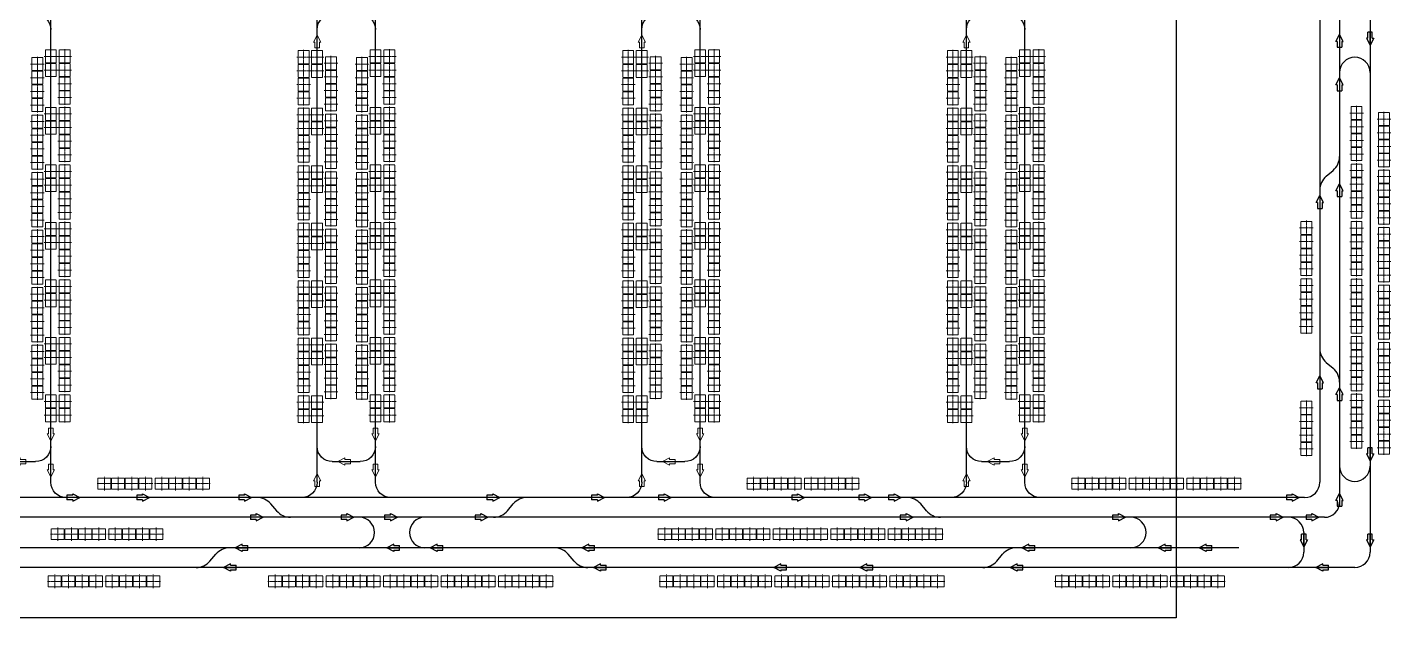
# Model space of a CAD drawing. Header units: millimetres. Extents: x -128 to 670218, y 27186 to 149492.
# Drawn here: x 625395 to 670218, y 27186 to 46592 of the extents above; entities that cross this region are included whole.
import ezdxf

# ---------------------------------------------------------------- set-up
doc = ezdxf.new("R2010")
doc.units = ezdxf.units.MM
doc.linetypes.add('AM_ISO08W050', pattern=[18, 12, -1.5, 3, -1.5])
doc.linetypes.add('XAT-M16_6F_EQ Layout_20211120$0$ACAD_ISO08W100', pattern=[36, 24, -3, 6, -3])
for name, color, linetype, lineweight in [('_CLINE', 4, 'XAT-M16_6F_EQ Layout_20211120$0$ACAD_ISO08W100', 9), ('DIRECT', 40, 'Continuous', 9), ('LINE_EQ', 4, 'AM_ISO08W050', 20), ('LINE_STB', 151, 'Continuous', 30)]:
    doc.layers.add(name, color=color, linetype=linetype, lineweight=lineweight)
doc.layers.add('Rail_H4822(Lower)', color=7, linetype='Continuous')

# ---------------------------------------------------------------- blocks, each defined once
blk = doc.blocks.new('*U3')
at = {"color": 0, "linetype": 'ByBlock'}
for p, q in [((-120, -230), (0, 0)), ((0, 0), (0, -420)), ((120, -230), (0, 0)), ((-75, -230), (-120, -230)), ((-75, -230), (-75, -420)), ((75, -420), (-75, -420)), ((75, -230), (75, -420)), ((75, -230), (120, -230))]:
    blk.add_line(p, q, dxfattribs=at)
blk = doc.blocks.new('A$C31676947')
at = {"layer": 'Rail_H4822(Lower)'}
for p, q in [((500, 47250), (500, 500)), ((2420, 47250), (2420, 500)), ((1000, 46570), (1920, 46570)), ((1000, 31870), (1920, 31870)), ((1000, 31220), (1920, 31220)), ((1000, 16520), (1920, 16520)), ((1000, 15870), (1920, 15870)), ((1000, 1180), (1920, 1180))]:
    blk.add_line(p, q, dxfattribs=at)
for centre, start, end in [((0, 47250), 0, 90), ((2920, 47250), 90, 180), ((1000, 46070), 90, 180), ((1920, 46070), 0, 90), ((1000, 32370), 180, 270), ((1920, 32370), 270, 0), ((1000, 30720), 90, 180), ((1920, 30720), 0, 90), ((0, 23700), 270, 0), ((2920, 23700), 180, 270), ((0, 21700), 0, 90), ((2920, 21700), 90, 180), ((1000, 17020), 180, 270), ((1920, 17020), 270, 0), ((1000, 15370), 90, 180), ((1920, 15370), 0, 90), ((1000, 1680), 180, 270), ((1920, 1680), 270, 0), ((0, 500), 270, 0), ((2920, 500), 180, 270)]:
    blk.add_arc(centre, 500, start, end, dxfattribs=at)
at = {"layer": 'DIRECT'}
for p, rotation in [((500, 46970), 180), ((1180, 46570), 89.99999999999999), ((500, 32550), 180), ((500, 23880), 180), ((500, 17200), 180), ((500, 1860), 180), ((500, 680), 180), ((1740, 1180), 270)]:
    blk.add_blockref('*U3', p, dxfattribs=dict(at, rotation=rotation))
for p in [(2420, 47070), (2420, 45890), (2420, 30540), (2420, 21520), (2420, 15190), (2420, 780)]:
    blk.add_blockref('*U3', p, dxfattribs=at)
at = {"layer": 'DIRECT', "lineweight": -2}
for p, rotation in [((1750, 31870), 270), ((1170, 31220), 89.99999999999999), ((1750, 16520), 270), ((1170, 15870), 89.99999999999999)]:
    blk.add_blockref('*U3', p, dxfattribs=dict(at, rotation=rotation))
blk = doc.blocks.new('*U525')
at = {"color": 0, "linetype": 'ByBlock'}
for p, q in [((-120, -230), (0, 0)), ((0, 0), (0, -420)), ((120, -230), (0, 0)), ((-75, -230), (-120, -230)), ((-75, -230), (-75, -420)), ((75, -420), (-75, -420)), ((75, -230), (75, -420)), ((75, -230), (120, -230))]:
    blk.add_line(p, q, dxfattribs=at)
blk = doc.blocks.new('*U526')
at = {"color": 0, "linetype": 'ByBlock'}
for p, q in [((-120, -230), (0, 0)), ((0, 0), (0, -420)), ((120, -230), (0, 0)), ((-75, -230), (-120, -230)), ((-75, -230), (-75, -420)), ((75, -420), (-75, -420)), ((75, -230), (75, -420)), ((75, -230), (120, -230))]:
    blk.add_line(p, q, dxfattribs=at)
blk = doc.blocks.new('*U479')
at = {"color": 0, "linetype": 'ByBlock'}
for p, q in [((-120, -230), (0, 0)), ((0, 0), (0, -420)), ((120, -230), (0, 0)), ((-75, -230), (-120, -230)), ((-75, -230), (-75, -420)), ((75, -420), (-75, -420)), ((75, -230), (75, -420)), ((75, -230), (120, -230))]:
    blk.add_line(p, q, dxfattribs=at)
blk = doc.blocks.new('*U480')
at = {"color": 0, "linetype": 'ByBlock'}
for p, q in [((-120, -230), (0, 0)), ((0, 0), (0, -420)), ((120, -230), (0, 0)), ((-75, -230), (-120, -230)), ((-75, -230), (-75, -420)), ((75, -420), (-75, -420)), ((75, -230), (75, -420)), ((75, -230), (120, -230))]:
    blk.add_line(p, q, dxfattribs=at)
blk = doc.blocks.new('*U510')
at = {"color": 0, "linetype": 'ByBlock'}
for p, q in [((-120, -230), (0, 0)), ((0, 0), (0, -420)), ((120, -230), (0, 0)), ((-75, -230), (-120, -230)), ((-75, -230), (-75, -420)), ((75, -420), (-75, -420)), ((75, -230), (75, -420)), ((75, -230), (120, -230))]:
    blk.add_line(p, q, dxfattribs=at)
blk = doc.blocks.new('*U511')
at = {"color": 0, "linetype": 'ByBlock'}
for p, q in [((-120, -230), (0, 0)), ((0, 0), (0, -420)), ((120, -230), (0, 0)), ((-75, -230), (-120, -230)), ((-75, -230), (-75, -420)), ((75, -420), (-75, -420)), ((75, -230), (75, -420)), ((75, -230), (120, -230))]:
    blk.add_line(p, q, dxfattribs=at)
blk = doc.blocks.new('*U514')
at = {"color": 0, "linetype": 'ByBlock'}
for p, q in [((-120, -230), (0, 0)), ((0, 0), (0, -420)), ((120, -230), (0, 0)), ((-75, -230), (-120, -230)), ((-75, -230), (-75, -420)), ((75, -420), (-75, -420)), ((75, -230), (75, -420)), ((75, -230), (120, -230))]:
    blk.add_line(p, q, dxfattribs=at)
blk = doc.blocks.new('*U515')
at = {"color": 0, "linetype": 'ByBlock'}
for p, q in [((-120, -230), (0, 0)), ((0, 0), (0, -420)), ((120, -230), (0, 0)), ((-75, -230), (-120, -230)), ((-75, -230), (-75, -420)), ((75, -420), (-75, -420)), ((75, -230), (75, -420)), ((75, -230), (120, -230))]:
    blk.add_line(p, q, dxfattribs=at)
blk = doc.blocks.new('*U460')
at = {"color": 0, "linetype": 'ByBlock'}
for p, q in [((-120, -230), (0, 0)), ((0, 0), (0, -420)), ((120, -230), (0, 0)), ((-75, -230), (-120, -230)), ((-75, -230), (-75, -420)), ((75, -420), (-75, -420)), ((75, -230), (75, -420)), ((75, -230), (120, -230))]:
    blk.add_line(p, q, dxfattribs=at)
blk = doc.blocks.new('*U461')
at = {"color": 0, "linetype": 'ByBlock'}
for p, q in [((-120, -230), (0, 0)), ((0, 0), (0, -420)), ((120, -230), (0, 0)), ((-75, -230), (-120, -230)), ((-75, -230), (-75, -420)), ((75, -420), (-75, -420)), ((75, -230), (75, -420)), ((75, -230), (120, -230))]:
    blk.add_line(p, q, dxfattribs=at)
blk = doc.blocks.new('*U462')
at = {"color": 0, "linetype": 'ByBlock'}
for p, q in [((-120, -230), (0, 0)), ((0, 0), (0, -420)), ((120, -230), (0, 0)), ((-75, -230), (-120, -230)), ((-75, -230), (-75, -420)), ((75, -420), (-75, -420)), ((75, -230), (75, -420)), ((75, -230), (120, -230))]:
    blk.add_line(p, q, dxfattribs=at)
blk = doc.blocks.new('*U453')
at = {"color": 0, "linetype": 'ByBlock'}
for p, q in [((-120, -230), (0, 0)), ((0, 0), (0, -420)), ((120, -230), (0, 0)), ((-75, -230), (-120, -230)), ((-75, -230), (-75, -420)), ((75, -420), (-75, -420)), ((75, -230), (75, -420)), ((75, -230), (120, -230))]:
    blk.add_line(p, q, dxfattribs=at)
blk = doc.blocks.new('*U423')
at = {"color": 0, "linetype": 'ByBlock'}
for p, q in [((-120, -230), (0, 0)), ((0, 0), (0, -420)), ((120, -230), (0, 0)), ((-75, -230), (-120, -230)), ((-75, -230), (-75, -420)), ((75, -420), (-75, -420)), ((75, -230), (75, -420)), ((75, -230), (120, -230))]:
    blk.add_line(p, q, dxfattribs=at)
blk = doc.blocks.new('*U787')
at = {"color": 0, "linetype": 'ByBlock'}
for p, q in [((-120, -230), (0, 0)), ((0, 0), (0, -420)), ((120, -230), (0, 0)), ((-75, -230), (-120, -230)), ((-75, -230), (-75, -420)), ((75, -420), (-75, -420)), ((75, -230), (75, -420)), ((75, -230), (120, -230))]:
    blk.add_line(p, q, dxfattribs=at)
blk = doc.blocks.new('*U789')
at = {"color": 0, "linetype": 'ByBlock'}
for p, q in [((-120, -230), (0, 0)), ((0, 0), (0, -420)), ((120, -230), (0, 0)), ((-75, -230), (-120, -230)), ((-75, -230), (-75, -420)), ((75, -420), (-75, -420)), ((75, -230), (75, -420)), ((75, -230), (120, -230))]:
    blk.add_line(p, q, dxfattribs=at)
blk = doc.blocks.new('*U777')
at = {"color": 0, "linetype": 'ByBlock'}
for p, q in [((-120, -230), (0, 0)), ((0, 0), (0, -420)), ((120, -230), (0, 0)), ((-75, -230), (-120, -230)), ((-75, -230), (-75, -420)), ((75, -420), (-75, -420)), ((75, -230), (75, -420)), ((75, -230), (120, -230))]:
    blk.add_line(p, q, dxfattribs=at)
blk = doc.blocks.new('*U778')
at = {"color": 0, "linetype": 'ByBlock'}
for p, q in [((-120, -230), (0, 0)), ((0, 0), (0, -420)), ((120, -230), (0, 0)), ((-75, -230), (-120, -230)), ((-75, -230), (-75, -420)), ((75, -420), (-75, -420)), ((75, -230), (75, -420)), ((75, -230), (120, -230))]:
    blk.add_line(p, q, dxfattribs=at)
blk = doc.blocks.new('*U779')
at = {"color": 0, "linetype": 'ByBlock'}
for p, q in [((-120, -230), (0, 0)), ((0, 0), (0, -420)), ((120, -230), (0, 0)), ((-75, -230), (-120, -230)), ((-75, -230), (-75, -420)), ((75, -420), (-75, -420)), ((75, -230), (75, -420)), ((75, -230), (120, -230))]:
    blk.add_line(p, q, dxfattribs=at)
blk = doc.blocks.new('*U780')
at = {"color": 0, "linetype": 'ByBlock'}
for p, q in [((-120, -230), (0, 0)), ((0, 0), (0, -420)), ((120, -230), (0, 0)), ((-75, -230), (-120, -230)), ((-75, -230), (-75, -420)), ((75, -420), (-75, -420)), ((75, -230), (75, -420)), ((75, -230), (120, -230))]:
    blk.add_line(p, q, dxfattribs=at)
blk = doc.blocks.new('*U781')
at = {"color": 0, "linetype": 'ByBlock'}
for p, q in [((-120, -230), (0, 0)), ((0, 0), (0, -420)), ((120, -230), (0, 0)), ((-75, -230), (-120, -230)), ((-75, -230), (-75, -420)), ((75, -420), (-75, -420)), ((75, -230), (75, -420)), ((75, -230), (120, -230))]:
    blk.add_line(p, q, dxfattribs=at)
blk = doc.blocks.new('*U747')
at = {"color": 0, "linetype": 'ByBlock'}
for p, q in [((-120, -230), (0, 0)), ((0, 0), (0, -420)), ((120, -230), (0, 0)), ((-75, -230), (-120, -230)), ((-75, -230), (-75, -420)), ((75, -420), (-75, -420)), ((75, -230), (75, -420)), ((75, -230), (120, -230))]:
    blk.add_line(p, q, dxfattribs=at)
blk = doc.blocks.new('*U753')
at = {"color": 0, "linetype": 'ByBlock'}
for p, q in [((-120, -230), (0, 0)), ((0, 0), (0, -420)), ((120, -230), (0, 0)), ((-75, -230), (-120, -230)), ((-75, -230), (-75, -420)), ((75, -420), (-75, -420)), ((75, -230), (75, -420)), ((75, -230), (120, -230))]:
    blk.add_line(p, q, dxfattribs=at)
blk = doc.blocks.new('*U754')
at = {"color": 0, "linetype": 'ByBlock'}
for p, q in [((-120, -230), (0, 0)), ((0, 0), (0, -420)), ((120, -230), (0, 0)), ((-75, -230), (-120, -230)), ((-75, -230), (-75, -420)), ((75, -420), (-75, -420)), ((75, -230), (75, -420)), ((75, -230), (120, -230))]:
    blk.add_line(p, q, dxfattribs=at)
blk = doc.blocks.new('*U755')
at = {"color": 0, "linetype": 'ByBlock'}
for p, q in [((-120, -230), (0, 0)), ((0, 0), (0, -420)), ((120, -230), (0, 0)), ((-75, -230), (-120, -230)), ((-75, -230), (-75, -420)), ((75, -420), (-75, -420)), ((75, -230), (75, -420)), ((75, -230), (120, -230))]:
    blk.add_line(p, q, dxfattribs=at)
blk = doc.blocks.new('*U650')
at = {"color": 0, "linetype": 'ByBlock'}
for p, q in [((-120, -230), (0, 0)), ((0, 0), (0, -420)), ((120, -230), (0, 0)), ((-75, -230), (-120, -230)), ((-75, -230), (-75, -420)), ((75, -420), (-75, -420)), ((75, -230), (75, -420)), ((75, -230), (120, -230))]:
    blk.add_line(p, q, dxfattribs=at)
blk = doc.blocks.new('*U296')
at = {"color": 0, "linetype": 'ByBlock'}
for p, q in [((-120, -230), (0, 0)), ((0, 0), (0, -420)), ((120, -230), (0, 0)), ((-75, -230), (-120, -230)), ((-75, -230), (-75, -420)), ((75, -420), (-75, -420)), ((75, -230), (75, -420)), ((75, -230), (120, -230))]:
    blk.add_line(p, q, dxfattribs=at)
blk = doc.blocks.new('*U297')
at = {"color": 0, "linetype": 'ByBlock'}
for p, q in [((-120, -230), (0, 0)), ((0, 0), (0, -420)), ((120, -230), (0, 0)), ((-75, -230), (-120, -230)), ((-75, -230), (-75, -420)), ((75, -420), (-75, -420)), ((75, -230), (75, -420)), ((75, -230), (120, -230))]:
    blk.add_line(p, q, dxfattribs=at)
blk = doc.blocks.new('*U298')
at = {"color": 0, "linetype": 'ByBlock'}
for p, q in [((-120, -230), (0, 0)), ((0, 0), (0, -420)), ((120, -230), (0, 0)), ((-75, -230), (-120, -230)), ((-75, -230), (-75, -420)), ((75, -420), (-75, -420)), ((75, -230), (75, -420)), ((75, -230), (120, -230))]:
    blk.add_line(p, q, dxfattribs=at)
blk = doc.blocks.new('*U299')
at = {"color": 0, "linetype": 'ByBlock'}
for p, q in [((-120, -230), (0, 0)), ((0, 0), (0, -420)), ((120, -230), (0, 0)), ((-75, -230), (-120, -230)), ((-75, -230), (-75, -420)), ((75, -420), (-75, -420)), ((75, -230), (75, -420)), ((75, -230), (120, -230))]:
    blk.add_line(p, q, dxfattribs=at)
blk = doc.blocks.new('*U300')
at = {"color": 0, "linetype": 'ByBlock'}
for p, q in [((-120, -230), (0, 0)), ((0, 0), (0, -420)), ((120, -230), (0, 0)), ((-75, -230), (-120, -230)), ((-75, -230), (-75, -420)), ((75, -420), (-75, -420)), ((75, -230), (75, -420)), ((75, -230), (120, -230))]:
    blk.add_line(p, q, dxfattribs=at)
blk = doc.blocks.new('*U301')
at = {"color": 0, "linetype": 'ByBlock'}
for p, q in [((-120, -230), (0, 0)), ((0, 0), (0, -420)), ((120, -230), (0, 0)), ((-75, -230), (-120, -230)), ((-75, -230), (-75, -420)), ((75, -420), (-75, -420)), ((75, -230), (75, -420)), ((75, -230), (120, -230))]:
    blk.add_line(p, q, dxfattribs=at)
blk = doc.blocks.new('*U302')
at = {"color": 0, "linetype": 'ByBlock'}
for p, q in [((-120, -230), (0, 0)), ((0, 0), (0, -420)), ((120, -230), (0, 0)), ((-75, -230), (-120, -230)), ((-75, -230), (-75, -420)), ((75, -420), (-75, -420)), ((75, -230), (75, -420)), ((75, -230), (120, -230))]:
    blk.add_line(p, q, dxfattribs=at)
blk = doc.blocks.new('*U268')
at = {"color": 0, "linetype": 'ByBlock'}
for p, q in [((-120, -230), (0, 0)), ((0, 0), (0, -420)), ((120, -230), (0, 0)), ((-75, -230), (-120, -230)), ((-75, -230), (-75, -420)), ((75, -420), (-75, -420)), ((75, -230), (75, -420)), ((75, -230), (120, -230))]:
    blk.add_line(p, q, dxfattribs=at)
blk = doc.blocks.new('*U269')
at = {"color": 0, "linetype": 'ByBlock'}
for p, q in [((-120, -230), (0, 0)), ((0, 0), (0, -420)), ((120, -230), (0, 0)), ((-75, -230), (-120, -230)), ((-75, -230), (-75, -420)), ((75, -420), (-75, -420)), ((75, -230), (75, -420)), ((75, -230), (120, -230))]:
    blk.add_line(p, q, dxfattribs=at)
blk = doc.blocks.new('*U270')
at = {"color": 0, "linetype": 'ByBlock'}
for p, q in [((-120, -230), (0, 0)), ((0, 0), (0, -420)), ((120, -230), (0, 0)), ((-75, -230), (-120, -230)), ((-75, -230), (-75, -420)), ((75, -420), (-75, -420)), ((75, -230), (75, -420)), ((75, -230), (120, -230))]:
    blk.add_line(p, q, dxfattribs=at)
blk = doc.blocks.new('*U271')
at = {"color": 0, "linetype": 'ByBlock'}
for p, q in [((-120, -230), (0, 0)), ((0, 0), (0, -420)), ((120, -230), (0, 0)), ((-75, -230), (-120, -230)), ((-75, -230), (-75, -420)), ((75, -420), (-75, -420)), ((75, -230), (75, -420)), ((75, -230), (120, -230))]:
    blk.add_line(p, q, dxfattribs=at)
blk = doc.blocks.new('*U272')
at = {"color": 0, "linetype": 'ByBlock'}
for p, q in [((-120, -230), (0, 0)), ((0, 0), (0, -420)), ((120, -230), (0, 0)), ((-75, -230), (-120, -230)), ((-75, -230), (-75, -420)), ((75, -420), (-75, -420)), ((75, -230), (75, -420)), ((75, -230), (120, -230))]:
    blk.add_line(p, q, dxfattribs=at)
blk = doc.blocks.new('*U10')
at = {"color": 0, "linetype": 'ByBlock'}
for p, q in [((-120, -230), (0, 0)), ((0, 0), (0, -420)), ((120, -230), (0, 0)), ((-75, -230), (-120, -230)), ((-75, -230), (-75, -420)), ((75, -420), (-75, -420)), ((75, -230), (75, -420)), ((75, -230), (120, -230))]:
    blk.add_line(p, q, dxfattribs=at)
blk = doc.blocks.new('*U11')
at = {"color": 0, "linetype": 'ByBlock'}
for p, q in [((-120, -230), (0, 0)), ((0, 0), (0, -420)), ((120, -230), (0, 0)), ((-75, -230), (-120, -230)), ((-75, -230), (-75, -420)), ((75, -420), (-75, -420)), ((75, -230), (75, -420)), ((75, -230), (120, -230))]:
    blk.add_line(p, q, dxfattribs=at)
blk = doc.blocks.new('*U12')
at = {"color": 0, "linetype": 'ByBlock'}
for p, q in [((-120, -230), (0, 0)), ((0, 0), (0, -420)), ((120, -230), (0, 0)), ((-75, -230), (-120, -230)), ((-75, -230), (-75, -420)), ((75, -420), (-75, -420)), ((75, -230), (75, -420)), ((75, -230), (120, -230))]:
    blk.add_line(p, q, dxfattribs=at)
blk = doc.blocks.new('*U13')
at = {"color": 0, "linetype": 'ByBlock'}
for p, q in [((-120, -230), (0, 0)), ((0, 0), (0, -420)), ((120, -230), (0, 0)), ((-75, -230), (-120, -230)), ((-75, -230), (-75, -420)), ((75, -420), (-75, -420)), ((75, -230), (75, -420)), ((75, -230), (120, -230))]:
    blk.add_line(p, q, dxfattribs=at)
blk = doc.blocks.new('*U45')
at = {"color": 0, "linetype": 'ByBlock'}
for p, q in [((-120, -230), (0, 0)), ((0, 0), (0, -420)), ((120, -230), (0, 0)), ((-75, -230), (-120, -230)), ((-75, -230), (-75, -420)), ((75, -420), (-75, -420)), ((75, -230), (75, -420)), ((75, -230), (120, -230))]:
    blk.add_line(p, q, dxfattribs=at)
blk = doc.blocks.new('XAT-M16_6F_EQ Layout_20211120$0$EG-12_FOUP_(01)-pv')
at = {"layer": '_CLINE'}
for p, q in [((0, 211), (0, -235)), ((-239, -12), (239, -12))]:
    blk.add_line(p, q, dxfattribs=at)
at = {"layer": 'LINE_EQ'}
blk.add_lwpolyline([(-215, 166), (-215, -190), (215, -190), (215, 166)], close=True, dxfattribs=at)

msp = doc.modelspace()

# ---------------------------------------------------------------- linework, layer by layer
msp.add_lwpolyline([(609326, 79986), (663170, 79986), (663170, 27186), (609326, 27186)], close=True)
at = {"layer": 'Rail_H4822(Lower)'}
for p, q in [((669538, 130736), (669538, 29336)), ((668538, 129086), (668538, 30986)), ((667888, 128436), (667888, 31636)), ((668100, 41697), (668327, 41889)), ((668100, 35576), (668327, 35384)), ((667388, 31136), (472028, 31136)), ((668038, 30486), (471361, 30486)), ((633594, 30698), (633402, 30925)), ((641179, 30698), (641371, 30925)), ((654958, 30698), (654766, 30925)), ((667358, 29986), (667358, 29336)), ((665226, 29486), (471361, 29486)), ((631402, 29048), (631594, 29275)), ((643371, 29048), (643179, 29275)), ((657266, 29048), (657458, 29275)), ((669038, 28836), (475728, 28836))]:
    msp.add_line(p, q, dxfattribs=at)
for centre, radius, start, end in [((669038, 45107), 500, 0, 180), ((667938, 42347), 600, 310.3016, 0), ((668488, 41240), 600, 130.3016, 180), ((668488, 36034), 600, 180, 229.6984), ((667938, 34927), 600, 0, 49.6984), ((669038, 32167), 500, 180, 0), ((667388, 31636), 500, 270, 0), ((632944, 30536), 600, 40.3016, 90), ((641828, 30536), 600, 90, 139.6984), ((654308, 30536), 600, 40.3016, 90), ((668038, 30986), 500, 270, 0), ((634051, 31086), 600, 220.3016, 270), ((636311, 29986), 500, 270, 90), ((638461, 29986), 500, 90, 270), ((640721, 31086), 600, 270, 319.6984), ((655415, 31086), 600, 220.3016, 270), ((661675, 29986), 500, 270, 90), ((666858, 29986), 500, 0, 90), ((632051, 28886), 600, 90, 139.6984), ((642721, 28886), 600, 40.3016, 90), ((657915, 28886), 600, 90, 139.6984), ((666858, 29336), 500, 270, 0), ((669038, 29336), 500, 270, 0), ((630944, 29436), 600, 270, 319.6984), ((643828, 29436), 600, 220.3016, 270), ((656808, 29436), 600, 270, 319.6984)]:
    msp.add_arc(centre, radius, start, end, dxfattribs=at)

# ---------------------------------------------------------------- block references
at = {"layer": 'LINE_EQ', "rotation": 89.99999999999999}
for p in [(626157, 45634), (634910, 45608), (636830, 45634), (645583, 45608), (647503, 45634), (656256, 45608), (658176, 45634), (626157, 45184), (634910, 45158), (636830, 45184), (645583, 45158), (647503, 45184), (656256, 45158), (658176, 45184), (626157, 43744), (634910, 43718), (636830, 43744), (645583, 43718), (647503, 43744), (656256, 43718), (658176, 43744), (626157, 43294), (634910, 43268), (636830, 43294), (645583, 43268), (647503, 43294), (656256, 43268), (658176, 43294), (626157, 41854), (634910, 41828), (636830, 41854), (645583, 41828), (647503, 41854), (656256, 41828), (658176, 41854), (626157, 41404), (634910, 41378), (636830, 41404), (645583, 41378), (647503, 41404), (656256, 41378), (658176, 41404), (626157, 39964), (634910, 39938), (636830, 39964), (645583, 39938), (647503, 39964), (656256, 39938), (658176, 39964), (626157, 39514), (634910, 39488), (636830, 39514), (645583, 39488), (647503, 39514), (656256, 39488), (658176, 39514), (626157, 38074), (634910, 38048), (636830, 38074), (645583, 38048), (647503, 38074), (656256, 38048), (658176, 38074), (626157, 37624), (634910, 37598), (636830, 37624), (645583, 37598), (647503, 37624), (656256, 37598), (658176, 37624), (626157, 36184), (634910, 36158), (636830, 36184), (645583, 36158), (647503, 36184), (656256, 36158), (658176, 36184), (626157, 35734), (634910, 35708), (636830, 35734), (645583, 35708), (647503, 35734), (656256, 35708), (658176, 35734), (626157, 34294), (636830, 34294), (647503, 34294), (658176, 34294), (626157, 33844), (634910, 34268), (636830, 33844), (645583, 34268), (647503, 33844), (656256, 34268), (658176, 33844), (634910, 33818), (645583, 33818), (656256, 33818)]:
    msp.add_blockref('XAT-M16_6F_EQ Layout_20211120$0$EG-12_FOUP_(01)-pv', p, dxfattribs=at)
at = {"layer": 'LINE_STB'}
for p, rotation in [((626614, 45634), 89.99999999999999), ((634467, 45608), 89.99999999999999), ((637287, 45634), 89.99999999999999), ((645140, 45608), 89.99999999999999), ((647960, 45634), 89.99999999999999), ((655813, 45608), 89.99999999999999), ((658633, 45634), 89.99999999999999), ((625714, 45383), 89.99999999999999), ((626614, 45184), 89.99999999999999), ((634467, 45158), 89.99999999999999), ((635367, 45409), 89.99999999999999), ((636387, 45383), 89.99999999999999), ((637287, 45184), 89.99999999999999), ((645140, 45158), 89.99999999999999), ((646040, 45409), 89.99999999999999), ((647060, 45383), 89.99999999999999), ((647960, 45184), 89.99999999999999), ((655813, 45158), 89.99999999999999), ((656713, 45409), 89.99999999999999), ((657733, 45383), 89.99999999999999), ((658633, 45184), 89.99999999999999), ((625714, 44933), 89.99999999999999), ((626614, 44734), 89.99999999999999), ((634467, 44708), 89.99999999999999), ((635367, 44959), 89.99999999999999), ((636387, 44933), 89.99999999999999), ((637287, 44734), 89.99999999999999), ((645140, 44708), 89.99999999999999), ((646040, 44959), 89.99999999999999), ((647060, 44933), 89.99999999999999), ((647960, 44734), 89.99999999999999), ((655813, 44708), 89.99999999999999), ((656713, 44959), 89.99999999999999), ((657733, 44933), 89.99999999999999), ((658633, 44734), 89.99999999999999), ((625714, 44483), 89.99999999999999), ((626614, 44284), 89.99999999999999), ((634467, 44258), 89.99999999999999), ((635367, 44509), 89.99999999999999), ((636387, 44483), 89.99999999999999), ((637287, 44284), 89.99999999999999), ((645140, 44258), 89.99999999999999), ((646040, 44509), 89.99999999999999), ((647060, 44483), 89.99999999999999), ((647960, 44284), 89.99999999999999), ((655813, 44258), 89.99999999999999), ((656713, 44509), 89.99999999999999), ((657733, 44483), 89.99999999999999), ((658633, 44284), 89.99999999999999), ((625714, 44033), 89.99999999999999), ((626614, 43744), 89.99999999999999), ((634467, 43718), 89.99999999999999), ((635367, 44059), 89.99999999999999), ((636387, 44033), 89.99999999999999), ((637287, 43744), 89.99999999999999), ((645140, 43718), 89.99999999999999), ((646040, 44059), 89.99999999999999), ((647060, 44033), 89.99999999999999), ((647960, 43744), 89.99999999999999), ((655813, 43718), 89.99999999999999), ((656713, 44059), 89.99999999999999), ((657733, 44033), 89.99999999999999), ((658633, 43744), 89.99999999999999), ((669083, 43773), 89.99999999999999), ((625714, 43493), 89.99999999999999), ((626614, 43294), 89.99999999999999), ((634467, 43268), 89.99999999999999), ((635367, 43519), 89.99999999999999), ((636387, 43493), 89.99999999999999), ((637287, 43294), 89.99999999999999), ((645140, 43268), 89.99999999999999), ((646040, 43519), 89.99999999999999), ((647060, 43493), 89.99999999999999), ((647960, 43294), 89.99999999999999), ((655813, 43268), 89.99999999999999), ((656713, 43519), 89.99999999999999), ((657733, 43493), 89.99999999999999), ((658633, 43294), 89.99999999999999), ((669083, 43323), 89.99999999999999), ((669983, 43574), 89.99999999999999), ((625714, 43043), 89.99999999999999), ((626614, 42844), 89.99999999999999), ((634467, 42818), 89.99999999999999), ((635367, 43069), 89.99999999999999), ((636387, 43043), 89.99999999999999), ((637287, 42844), 89.99999999999999), ((645140, 42818), 89.99999999999999), ((646040, 43069), 89.99999999999999), ((647060, 43043), 89.99999999999999), ((647960, 42844), 89.99999999999999), ((655813, 42818), 89.99999999999999), ((656713, 43069), 89.99999999999999), ((657733, 43043), 89.99999999999999), ((658633, 42844), 89.99999999999999), ((669083, 42873), 89.99999999999999), ((669983, 43124), 89.99999999999999), ((625714, 42593), 89.99999999999999), ((626614, 42394), 89.99999999999999), ((634467, 42368), 89.99999999999999), ((635367, 42619), 89.99999999999999), ((636387, 42593), 89.99999999999999), ((637287, 42394), 89.99999999999999), ((645140, 42368), 89.99999999999999), ((646040, 42619), 89.99999999999999), ((647060, 42593), 89.99999999999999), ((647960, 42394), 89.99999999999999), ((655813, 42368), 89.99999999999999), ((656713, 42619), 89.99999999999999), ((657733, 42593), 89.99999999999999), ((658633, 42394), 89.99999999999999), ((669083, 42423), 89.99999999999999), ((669983, 42674), 89.99999999999999), ((625714, 42143), 89.99999999999999), ((635367, 42169), 89.99999999999999), ((636387, 42143), 89.99999999999999), ((646040, 42169), 89.99999999999999), ((647060, 42143), 89.99999999999999), ((656713, 42169), 89.99999999999999), ((657733, 42143), 89.99999999999999), ((669983, 42224), 89.99999999999999), ((625714, 41603), 89.99999999999999), ((626614, 41854), 89.99999999999999), ((634467, 41828), 89.99999999999999), ((635367, 41629), 89.99999999999999), ((636387, 41603), 89.99999999999999), ((637287, 41854), 89.99999999999999), ((645140, 41828), 89.99999999999999), ((646040, 41629), 89.99999999999999), ((647060, 41603), 89.99999999999999), ((647960, 41854), 89.99999999999999), ((655813, 41828), 89.99999999999999), ((656713, 41629), 89.99999999999999), ((657733, 41603), 89.99999999999999), ((658633, 41854), 89.99999999999999), ((669083, 41883), 89.99999999999999), ((669983, 41684), 89.99999999999999), ((625714, 41153), 89.99999999999999), ((626614, 41404), 89.99999999999999), ((634467, 41378), 89.99999999999999), ((635367, 41179), 89.99999999999999), ((636387, 41153), 89.99999999999999), ((637287, 41404), 89.99999999999999), ((645140, 41378), 89.99999999999999), ((646040, 41179), 89.99999999999999), ((647060, 41153), 89.99999999999999), ((647960, 41404), 89.99999999999999), ((655813, 41378), 89.99999999999999), ((656713, 41179), 89.99999999999999), ((657733, 41153), 89.99999999999999), ((658633, 41404), 89.99999999999999), ((669083, 41433), 89.99999999999999), ((669983, 41234), 89.99999999999999), ((625714, 40703), 89.99999999999999), ((626614, 40954), 89.99999999999999), ((634467, 40928), 89.99999999999999), ((635367, 40729), 89.99999999999999), ((636387, 40703), 89.99999999999999), ((637287, 40954), 89.99999999999999), ((645140, 40928), 89.99999999999999), ((646040, 40729), 89.99999999999999), ((647060, 40703), 89.99999999999999), ((647960, 40954), 89.99999999999999), ((655813, 40928), 89.99999999999999), ((656713, 40729), 89.99999999999999), ((657733, 40703), 89.99999999999999), ((658633, 40954), 89.99999999999999), ((669083, 40983), 89.99999999999999), ((669983, 40784), 89.99999999999999), ((625714, 40253), 89.99999999999999), ((626614, 40504), 89.99999999999999), ((634467, 40478), 89.99999999999999), ((635367, 40279), 89.99999999999999), ((636387, 40253), 89.99999999999999), ((637287, 40504), 89.99999999999999), ((645140, 40478), 89.99999999999999), ((646040, 40279), 89.99999999999999), ((647060, 40253), 89.99999999999999), ((647960, 40504), 89.99999999999999), ((655813, 40478), 89.99999999999999), ((656713, 40279), 89.99999999999999), ((657733, 40253), 89.99999999999999), ((658633, 40504), 89.99999999999999), ((669083, 40533), 89.99999999999999), ((669983, 40334), 89.99999999999999), ((625714, 39713), 89.99999999999999), ((626614, 39964), 89.99999999999999), ((634467, 39938), 89.99999999999999), ((635367, 39739), 89.99999999999999), ((636387, 39713), 89.99999999999999), ((637287, 39964), 89.99999999999999), ((645140, 39938), 89.99999999999999), ((646040, 39739), 89.99999999999999), ((647060, 39713), 89.99999999999999), ((647960, 39964), 89.99999999999999), ((655813, 39938), 89.99999999999999), ((656713, 39739), 89.99999999999999), ((657733, 39713), 89.99999999999999), ((658633, 39964), 89.99999999999999), ((667433, 39998), 89.99999999999999), ((669083, 39993), 89.99999999999999), ((669983, 39794), 89.99999999999999), ((625714, 39263), 89.99999999999999), ((626614, 39514), 89.99999999999999), ((634467, 39488), 89.99999999999999), ((635367, 39289), 89.99999999999999), ((636387, 39263), 89.99999999999999), ((637287, 39514), 89.99999999999999), ((645140, 39488), 89.99999999999999), ((646040, 39289), 89.99999999999999), ((647060, 39263), 89.99999999999999), ((647960, 39514), 89.99999999999999), ((655813, 39488), 89.99999999999999), ((656713, 39289), 89.99999999999999), ((657733, 39263), 89.99999999999999), ((658633, 39514), 89.99999999999999), ((667433, 39548), 89.99999999999999), ((669083, 39543), 89.99999999999999), ((669983, 39344), 89.99999999999999), ((625714, 38813), 89.99999999999999), ((626614, 39064), 89.99999999999999), ((634467, 39038), 89.99999999999999), ((635367, 38839), 89.99999999999999), ((636387, 38813), 89.99999999999999), ((637287, 39064), 89.99999999999999), ((645140, 39038), 89.99999999999999), ((646040, 38839), 89.99999999999999), ((647060, 38813), 89.99999999999999), ((647960, 39064), 89.99999999999999), ((655813, 39038), 89.99999999999999), ((656713, 38839), 89.99999999999999), ((657733, 38813), 89.99999999999999), ((658633, 39064), 89.99999999999999), ((667433, 39098), 89.99999999999999), ((669083, 39093), 89.99999999999999), ((669983, 38894), 89.99999999999999), ((625714, 38363), 89.99999999999999), ((626614, 38614), 89.99999999999999), ((634467, 38588), 89.99999999999999), ((635367, 38389), 89.99999999999999), ((636387, 38363), 89.99999999999999), ((637287, 38614), 89.99999999999999), ((645140, 38588), 89.99999999999999), ((646040, 38389), 89.99999999999999), ((647060, 38363), 89.99999999999999), ((647960, 38614), 89.99999999999999), ((655813, 38588), 89.99999999999999), ((656713, 38389), 89.99999999999999), ((657733, 38363), 89.99999999999999), ((658633, 38614), 89.99999999999999), ((667433, 38648), 89.99999999999999), ((669083, 38643), 89.99999999999999), ((669983, 38444), 89.99999999999999), ((626614, 38074), 89.99999999999999), ((634467, 38048), 89.99999999999999), ((637287, 38074), 89.99999999999999), ((645140, 38048), 89.99999999999999), ((647960, 38074), 89.99999999999999), ((655813, 38048), 89.99999999999999), ((658633, 38074), 89.99999999999999), ((667433, 38108), 89.99999999999999), ((669083, 38103), 89.99999999999999), ((669983, 37904), 89.99999999999999), ((625714, 37823), 89.99999999999999), ((626614, 37624), 89.99999999999999), ((634467, 37598), 89.99999999999999), ((635367, 37849), 89.99999999999999), ((636387, 37823), 89.99999999999999), ((637287, 37624), 89.99999999999999), ((645140, 37598), 89.99999999999999), ((646040, 37849), 89.99999999999999), ((647060, 37823), 89.99999999999999), ((647960, 37624), 89.99999999999999), ((655813, 37598), 89.99999999999999), ((656713, 37849), 89.99999999999999), ((657733, 37823), 89.99999999999999), ((658633, 37624), 89.99999999999999), ((667433, 37658), 89.99999999999999), ((669083, 37653), 89.99999999999999), ((669983, 37454), 89.99999999999999), ((625714, 37373), 89.99999999999999), ((626614, 37174), 89.99999999999999), ((634467, 37148), 89.99999999999999), ((635367, 37399), 89.99999999999999), ((636387, 37373), 89.99999999999999), ((637287, 37174), 89.99999999999999), ((645140, 37148), 89.99999999999999), ((646040, 37399), 89.99999999999999), ((647060, 37373), 89.99999999999999), ((647960, 37174), 89.99999999999999), ((655813, 37148), 89.99999999999999), ((656713, 37399), 89.99999999999999), ((657733, 37373), 89.99999999999999), ((658633, 37174), 89.99999999999999), ((667433, 37208), 89.99999999999999), ((669083, 37203), 89.99999999999999), ((669983, 37004), 89.99999999999999), ((625714, 36923), 89.99999999999999), ((626614, 36724), 89.99999999999999), ((634467, 36698), 89.99999999999999), ((635367, 36949), 89.99999999999999), ((636387, 36923), 89.99999999999999), ((637287, 36724), 89.99999999999999), ((645140, 36698), 89.99999999999999), ((646040, 36949), 89.99999999999999), ((647060, 36923), 89.99999999999999), ((647960, 36724), 89.99999999999999), ((655813, 36698), 89.99999999999999), ((656713, 36949), 89.99999999999999), ((657733, 36923), 89.99999999999999), ((658633, 36724), 89.99999999999999), ((667433, 36758), 89.99999999999999), ((669083, 36753), 89.99999999999999), ((669983, 36554), 89.99999999999999), ((625714, 36473), 89.99999999999999), ((626614, 36184), 89.99999999999999), ((634467, 36158), 89.99999999999999), ((635367, 36499), 89.99999999999999), ((636387, 36473), 89.99999999999999), ((637287, 36184), 89.99999999999999), ((645140, 36158), 89.99999999999999), ((646040, 36499), 89.99999999999999), ((647060, 36473), 89.99999999999999), ((647960, 36184), 89.99999999999999), ((655813, 36158), 89.99999999999999), ((656713, 36499), 89.99999999999999), ((657733, 36473), 89.99999999999999), ((658633, 36184), 89.99999999999999), ((669083, 36213), 89.99999999999999), ((625714, 35933), 89.99999999999999), ((626614, 35734), 89.99999999999999), ((634467, 35708), 89.99999999999999), ((635367, 35959), 89.99999999999999), ((636387, 35933), 89.99999999999999), ((637287, 35734), 89.99999999999999), ((645140, 35708), 89.99999999999999), ((646040, 35959), 89.99999999999999), ((647060, 35933), 89.99999999999999), ((647960, 35734), 89.99999999999999), ((655813, 35708), 89.99999999999999), ((656713, 35959), 89.99999999999999), ((657733, 35933), 89.99999999999999), ((658633, 35734), 89.99999999999999), ((669083, 35763), 89.99999999999999), ((669983, 36014), 89.99999999999999), ((625714, 35483), 89.99999999999999), ((626614, 35284), 89.99999999999999), ((634467, 35258), 89.99999999999999), ((635367, 35509), 89.99999999999999), ((636387, 35483), 89.99999999999999), ((637287, 35284), 89.99999999999999), ((645140, 35258), 89.99999999999999), ((646040, 35509), 89.99999999999999), ((647060, 35483), 89.99999999999999), ((647960, 35284), 89.99999999999999), ((655813, 35258), 89.99999999999999), ((656713, 35509), 89.99999999999999), ((657733, 35483), 89.99999999999999), ((658633, 35284), 89.99999999999999), ((669083, 35313), 89.99999999999999), ((669983, 35564), 89.99999999999999), ((625714, 35033), 89.99999999999999), ((626614, 34834), 89.99999999999999), ((634467, 34808), 89.99999999999999), ((635367, 35059), 89.99999999999999), ((636387, 35033), 89.99999999999999), ((637287, 34834), 89.99999999999999), ((645140, 34808), 89.99999999999999), ((646040, 35059), 89.99999999999999), ((647060, 35033), 89.99999999999999), ((647960, 34834), 89.99999999999999), ((655813, 34808), 89.99999999999999), ((656713, 35059), 89.99999999999999), ((657733, 35033), 89.99999999999999), ((658633, 34834), 89.99999999999999), ((669083, 34863), 89.99999999999999), ((669983, 35114), 89.99999999999999), ((625714, 34583), 89.99999999999999), ((626614, 34294), 89.99999999999999), ((635367, 34609), 89.99999999999999), ((636387, 34583), 89.99999999999999), ((637287, 34294), 89.99999999999999), ((646040, 34609), 89.99999999999999), ((647060, 34583), 89.99999999999999), ((647960, 34294), 89.99999999999999), ((656713, 34609), 89.99999999999999), ((657733, 34583), 89.99999999999999), ((658633, 34294), 89.99999999999999), ((669083, 34323), 89.99999999999999), ((669983, 34664), 89.99999999999999), ((626614, 33844), 89.99999999999999), ((634467, 34268), 89.99999999999999), ((637287, 33844), 89.99999999999999), ((645140, 34268), 89.99999999999999), ((647960, 33844), 89.99999999999999), ((655813, 34268), 89.99999999999999), ((658633, 33844), 89.99999999999999), ((667433, 34085), 89.99999999999999), ((669083, 33873), 89.99999999999999), ((669983, 34124), 89.99999999999999), ((634467, 33818), 89.99999999999999), ((645140, 33818), 89.99999999999999), ((655813, 33818), 89.99999999999999), ((667433, 33635), 89.99999999999999), ((669083, 33423), 89.99999999999999), ((669983, 33674), 89.99999999999999), ((667433, 33185), 89.99999999999999), ((669083, 32973), 89.99999999999999), ((669983, 33224), 89.99999999999999), ((667433, 32735), 89.99999999999999), ((669983, 32774), 89.99999999999999), ((627929, 31580), 180), ((628379, 31580), 180), ((628829, 31580), 180), ((629279, 31580), 180), ((629819, 31580), 180), ((630269, 31580), 180), ((630719, 31580), 180), ((631169, 31580), 180), ((649275, 31580), 180), ((649725, 31580), 180), ((650175, 31580), 180), ((650625, 31580), 180), ((651165, 31580), 180), ((651615, 31580), 180), ((652065, 31580), 180), ((652515, 31580), 180), ((659948, 31580), 180), ((660398, 31580), 180), ((660848, 31580), 180), ((661298, 31580), 180), ((661838, 31580), 180), ((662288, 31580), 180), ((662738, 31580), 180), ((663188, 31580), 180), ((663728, 31580), 180), ((664178, 31580), 180), ((664628, 31580), 180), ((665078, 31580), 180), ((626397, 29919), 180), ((626847, 29919), 180), ((627297, 29919), 180), ((627747, 29919), 180), ((628287, 29919), 180), ((628737, 29919), 180), ((629187, 29919), 180), ((629637, 29919), 180), ((646354, 29919), 180), ((646804, 29919), 180), ((647254, 29919), 180), ((647704, 29919), 180), ((648244, 29919), 180), ((648694, 29919), 180), ((649144, 29919), 180), ((649594, 29919), 180), ((650134, 29919), 180), ((650584, 29919), 180), ((651034, 29919), 180), ((651484, 29919), 180), ((652024, 29919), 180), ((652474, 29919), 180), ((652924, 29919), 180), ((653374, 29919), 180), ((653914, 29919), 180), ((654364, 29919), 180), ((654814, 29919), 180), ((655264, 29919), 180), ((626298, 28370), 180), ((626748, 28370), 180), ((627198, 28370), 180), ((627648, 28370), 180), ((628188, 28370), 180), ((628638, 28370), 180), ((629088, 28370), 180), ((629538, 28370), 180), ((633545, 28369), 180), ((633995, 28369), 180), ((634445, 28369), 180), ((634895, 28369), 180), ((635435, 28369), 180), ((635885, 28369), 180), ((636335, 28369), 180), ((636785, 28369), 180), ((637325, 28369), 180), ((637775, 28369), 180), ((638225, 28369), 180), ((638675, 28369), 180), ((639215, 28369), 180), ((639665, 28369), 180), ((640115, 28369), 180), ((640565, 28369), 180), ((641105, 28369), 180), ((641555, 28369), 180), ((642005, 28369), 180), ((642455, 28369), 180), ((646408, 28370), 180), ((646858, 28370), 180), ((647308, 28370), 180), ((647758, 28370), 180), ((648298, 28370), 180), ((648748, 28370), 180), ((649198, 28370), 180), ((649648, 28370), 180), ((650188, 28370), 180), ((650638, 28370), 180), ((651088, 28370), 180), ((651538, 28370), 180), ((652078, 28370), 180), ((652528, 28370), 180), ((652978, 28370), 180), ((653428, 28370), 180), ((653968, 28370), 180), ((654418, 28370), 180), ((654868, 28370), 180), ((655318, 28370), 180), ((659409, 28369), 180), ((659859, 28369), 180), ((660309, 28369), 180), ((660759, 28369), 180), ((661299, 28369), 180), ((661749, 28369), 180), ((662199, 28369), 180), ((662649, 28369), 180), ((663189, 28369), 180), ((663639, 28369), 180), ((664089, 28369), 180), ((664539, 28369), 180)]:
    msp.add_blockref('XAT-M16_6F_EQ Layout_20211120$0$EG-12_FOUP_(01)-pv', p, dxfattribs=dict(at, rotation=rotation))
at = {"layer": 'Rail_H4822(Lower)', "xscale": -1}
for name, p, rotation in [('A$C31676947', (623749, 78886), 180), ('A$C31676947', (634422, 78886), 180), ('A$C31676947', (645095, 78886), 180), ('A$C31676947', (655768, 78886), 180), ('*U515', (669538, 46007), 180), ('*U461', (669538, 32347), 180), ('*U453', (627118, 31136), 270), ('*U787', (629418, 31136), 270), ('*U269', (632765, 31136), 270), ('*U300', (640928, 31136), 270), ('*U755', (644368, 31136), 270), ('*U650', (646568, 31136), 270), ('*U423', (650948, 31136), 270), ('*U789', (653148, 31136), 270), ('*U296', (654129, 31136), 270), ('*U747', (667208, 31136), 270), ('*U270', (633151, 30486), 270), ('*U479', (636131, 30486), 270), ('*U526', (637561, 30486), 270), ('*U301', (640541, 30486), 270), ('*U297', (654515, 30486), 270), ('*U510', (661495, 30486), 270), ('*U779', (666678, 30486), 270), ('*U778', (667858, 30486), 270), ('*U272', (632231, 29486), 90), ('*U480', (637211, 29486), 90), ('*U525', (638641, 29486), 90), ('*U268', (643621, 29486), 90), ('*U299', (658095, 29486), 90), ('*U511', (662575, 29486), 90), ('*U45', (663921, 29486), 90), ('*U781', (667358, 29516), 180), ('*U777', (669538, 29516), 180), ('*U271', (631844, 28836), 90), ('*U302', (644008, 28836), 90), ('*U754', (649939, 28836), 90), ('*U753', (652769, 28836), 90), ('*U298', (657708, 28836), 90), ('*U780', (667758, 28836), 90)]:
    msp.add_blockref(name, p, dxfattribs=dict(at, rotation=rotation))
for name, p in [('*U460', (668538, 46357)), ('*U514', (668538, 44927)), ('*U11', (668538, 41447)), ('*U10', (667888, 41060)), ('*U12', (667888, 35134)), ('*U13', (668538, 34747)), ('*U462', (668538, 31267))]:
    msp.add_blockref(name, p, dxfattribs=at)

doc.saveas('drawing.dxf')
